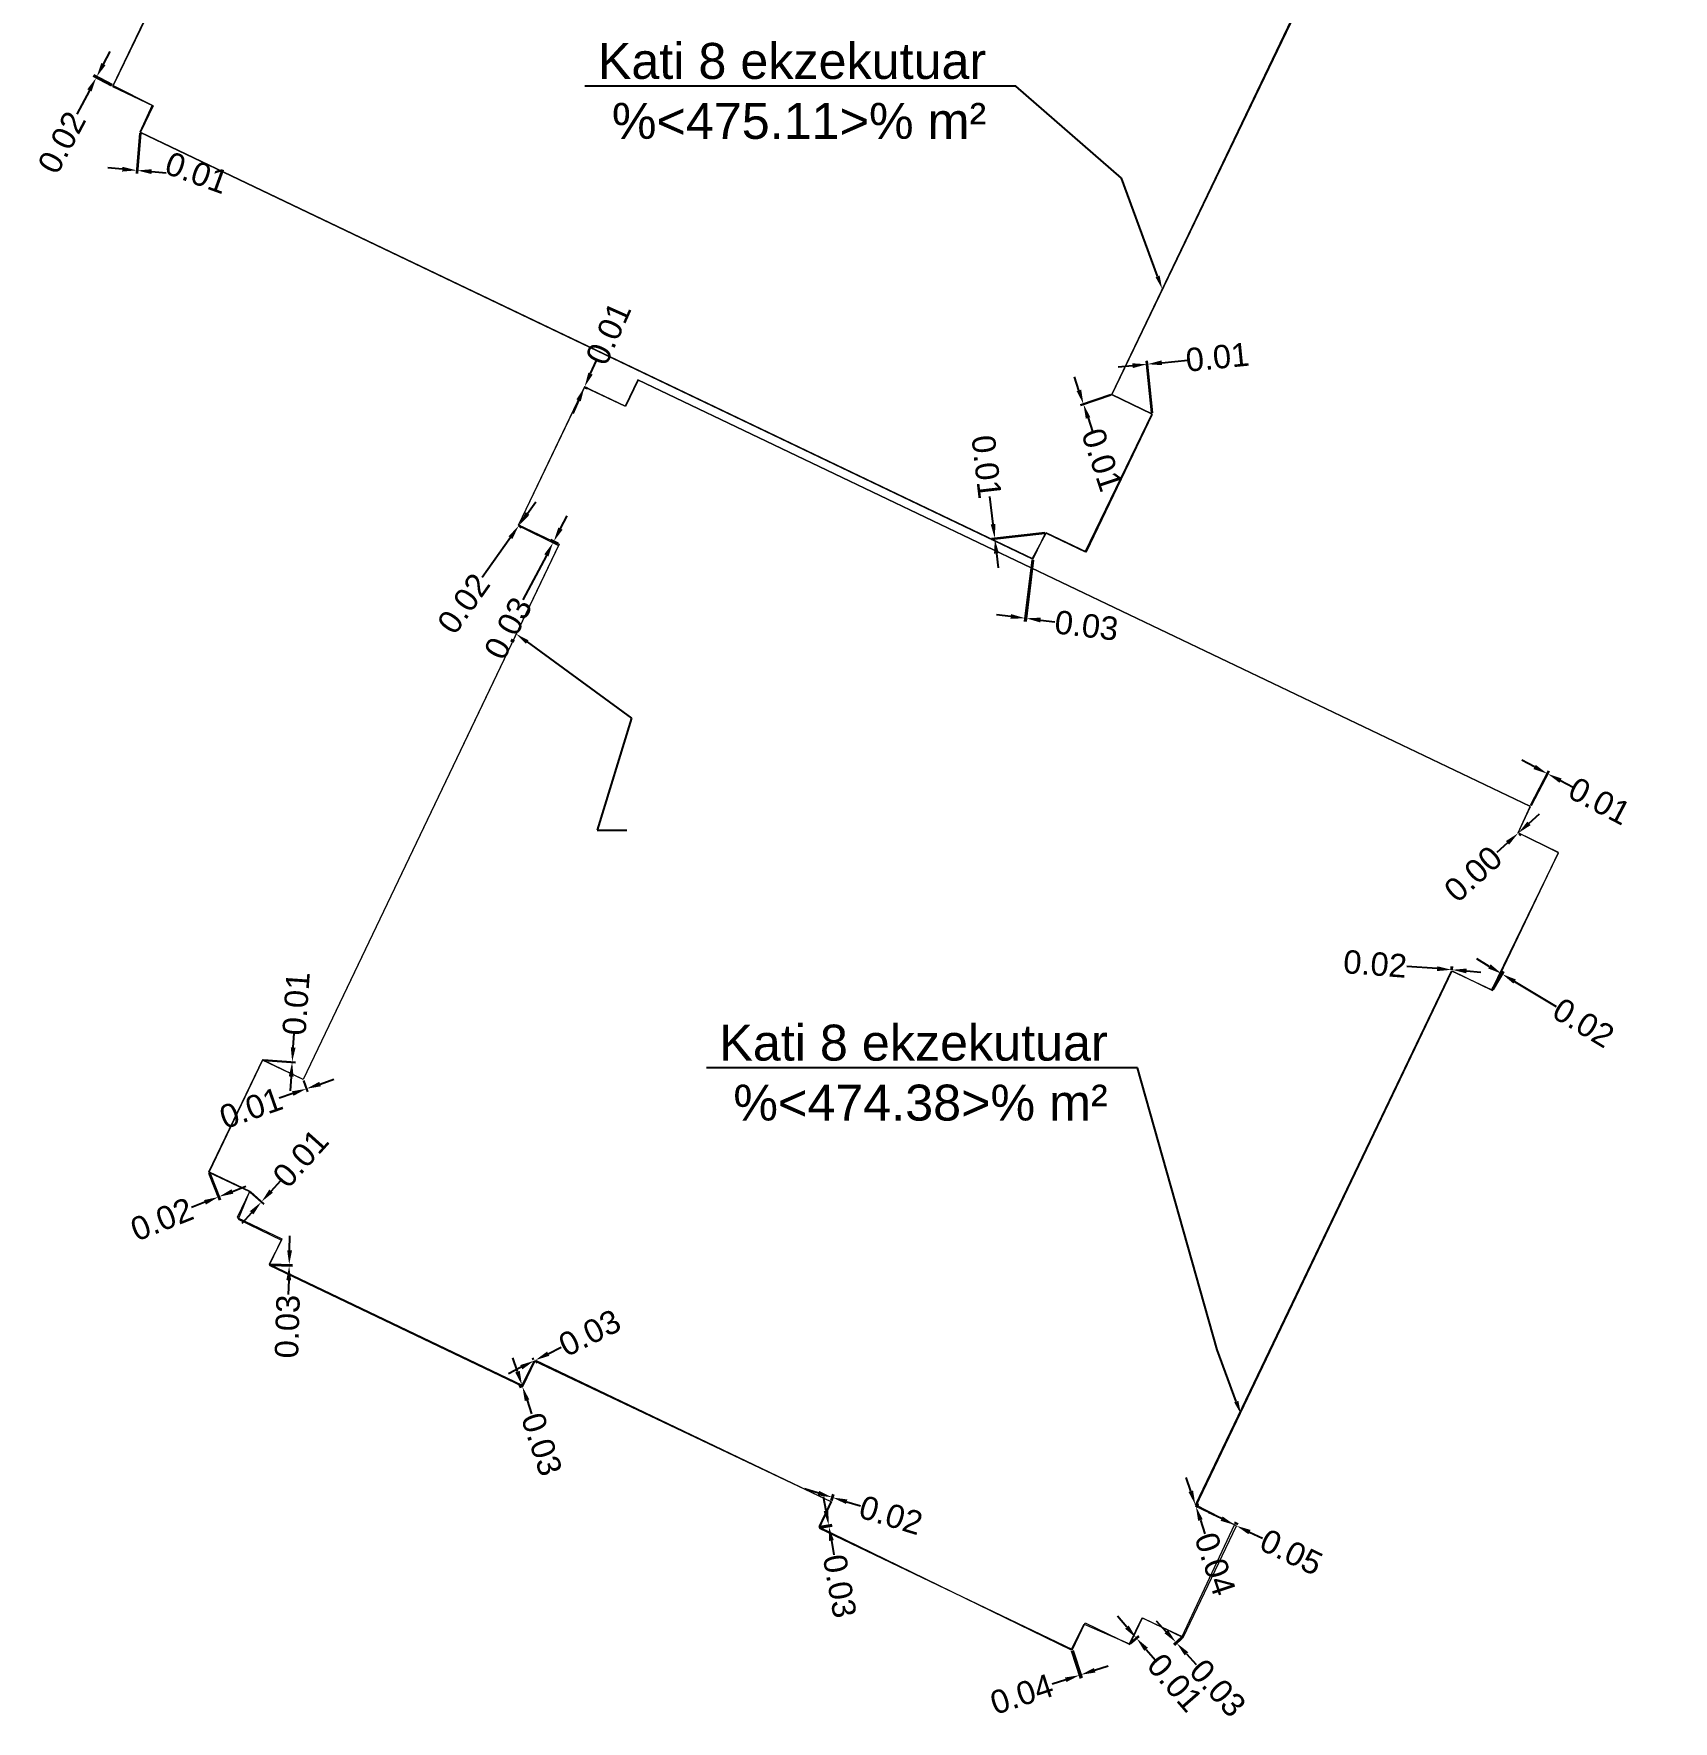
# Model space of a CAD drawing. Header units: metres. Extents: x 7511826.9 to 7511863.3, y 4693253.5 to 4693310.
# Drawn here: x 7511826.9 to 7511863.34, y 4693253.5 to 4693291.03 of the extents above; entities that cross this region are included whole.
import ezdxf
from ezdxf import colors
from ezdxf.entities.mleader import LeaderData, LeaderLine
from ezdxf.math import Vec2, Vec3

# ---------------------------------------------------------------- set-up
doc = ezdxf.new("R2010")
doc.units = ezdxf.units.M
for name, color, linetype, lineweight in [('dim', 7, 'Continuous', 0), ('kati 7 ekzekutim', 1, 'Continuous', 0), ('kati 7 ekzekutim pikat', 1, 'Continuous', 0), ('kati 7 projekt', 250, 'Continuous', 0)]:
    doc.layers.add(name, color=color, linetype=linetype, lineweight=lineweight)
doc.styles.get("Standard").update_dxf_attribs({"font": 'arial.ttf'})
doc.dimstyles.get("Standard").update_dxf_attribs({"dimtxt": 0.18, "dimasz": 0.18, "dimexe": 0.18, "dimexo": 0.0625, "dimgap": 0.09, "dimtad": 0, "dimtih": 1, "dimtoh": 1, "dimdec": 4, "dimzin": 0, "dimdsep": 46, "dimtxsty": 'Standard', "dimcen": 0.09, "dimadec": 0, "dimazin": 0, "dimtfac": 1, "dimtdec": 4, "dimtofl": 0, "dimtmove": 0, "dimatfit": 3, "dimfxl": 1, "dimtolj": 1, "dimtzin": 0, "dimarcsym": 0})

# ---------------------------------------------------------------- blocks, each defined once
blk = doc.blocks.new('*D57')
at = {"layer": 'Defpoints', "color": 0, "transparency": 16777216}
for p in [(7511828.295, 4693290.073), (7511828.649, 4693289.861), (7511828.659, 4693289.88, 653.154)]:
    blk.add_point(p, dxfattribs=at)
at = {"layer": 'dim', "color": 0, "lineweight": -2, "transparency": 16777216}
for p, q in [((7511828.445, 4693290.356), (7511828.595, 4693290.638)), ((7511828.627, 4693289.872), (7511828.221, 4693290.087)), ((7511828.637, 4693289.892), (7511828.232, 4693290.107)), ((7511828.135, 4693289.771), (7511827.853, 4693289.24))]:
    blk.add_line(p, q, dxfattribs=at)
at = {"layer": 'dim', "color": 0, "transparency": 16777216}
for points in [[(7511828.398, 4693290.381), (7511828.492, 4693290.331), (7511828.295, 4693290.073)], [(7511828.088, 4693289.796), (7511828.182, 4693289.746), (7511828.285, 4693290.053)]]:
    blk.add_solid(points, dxfattribs=at)
at = {"layer": 'dim', "color": 0, "transparency": 16777216, "insert": (7511827.521, 4693288.614), "char_height": 0.52, "attachment_point": 5, "rotation": 62.0553}
blk.add_mtext('\\A1;0.02', dxfattribs=at)
blk = doc.blocks.new('*D59')
at = {"layer": 'Defpoints', "color": 0, "transparency": 16777216}
for p in [(7511829.256, 4693288.844, 653.071), (7511829.27, 4693288.843), (7511829.199, 4693287.991)]:
    blk.add_point(p, dxfattribs=at)
at = {"layer": 'dim', "color": 0, "lineweight": -2, "transparency": 16777216}
for p, q in [((7511829.254, 4693288.819), (7511829.178, 4693287.921)), ((7511829.268, 4693288.818), (7511829.193, 4693287.92)), ((7511828.866, 4693288.019), (7511828.547, 4693288.046)), ((7511829.518, 4693287.965), (7511829.837, 4693287.938))]:
    blk.add_line(p, q, dxfattribs=at)
at = {"layer": 'dim', "color": 0, "transparency": 16777216}
for points in [[(7511828.87, 4693288.073), (7511828.861, 4693287.966), (7511829.185, 4693287.993)], [(7511829.522, 4693288.018), (7511829.513, 4693287.912), (7511829.199, 4693287.991)]]:
    blk.add_solid(points, dxfattribs=at)
at = {"layer": 'dim', "color": 0, "transparency": 16777216, "insert": (7511830.522, 4693287.938), "char_height": 0.52, "attachment_point": 5, "rotation": 340}
blk.add_mtext('\\A1;0.01', dxfattribs=at)
blk = doc.blocks.new('*D60')
at = {"layer": 'Defpoints', "color": 0, "transparency": 16777216}
for p in [(7511851.644, 4693283.681), (7511851.755, 4693282.573, 643.937), (7511851.767, 4693282.574)]:
    blk.add_point(p, dxfattribs=at)
at = {"layer": 'dim', "color": 0, "lineweight": -2, "transparency": 16777216}
for p, q in [((7511851.326, 4693283.649), (7511851.007, 4693283.617)), ((7511851.753, 4693282.598), (7511851.637, 4693283.753)), ((7511851.765, 4693282.599), (7511851.649, 4693283.754)), ((7511851.975, 4693283.714), (7511852.553, 4693283.772))]:
    blk.add_line(p, q, dxfattribs=at)
at = {"layer": 'dim', "color": 0, "transparency": 16777216}
for points in [[(7511851.32, 4693283.702), (7511851.331, 4693283.596), (7511851.644, 4693283.681)], [(7511851.969, 4693283.767), (7511851.98, 4693283.661), (7511851.656, 4693283.682)]]:
    blk.add_solid(points, dxfattribs=at)
at = {"layer": 'dim', "color": 0, "transparency": 16777216, "insert": (7511853.211, 4693283.838), "char_height": 0.52, "attachment_point": 5, "rotation": 5.718}
blk.add_mtext('\\A1;0.01', dxfattribs=at)
blk = doc.blocks.new('*D61')
at = {"layer": 'Defpoints', "color": 0, "transparency": 16777216}
for p in [(7511850.232, 4693282.796), (7511850.865, 4693283.006), (7511850.867, 4693283, 643.937)]:
    blk.add_point(p, dxfattribs=at)
at = {"layer": 'dim', "color": 0, "lineweight": -2, "transparency": 16777216}
for p, q in [((7511850.132, 4693283.099), (7511850.031, 4693283.403)), ((7511850.841, 4693282.998), (7511850.164, 4693282.773)), ((7511850.843, 4693282.992), (7511850.166, 4693282.767)), ((7511850.335, 4693282.486), (7511850.436, 4693282.183))]:
    blk.add_line(p, q, dxfattribs=at)
at = {"layer": 'dim', "color": 0, "transparency": 16777216}
for points in [[(7511850.182, 4693283.116), (7511850.081, 4693283.083), (7511850.232, 4693282.796)], [(7511850.386, 4693282.503), (7511850.284, 4693282.47), (7511850.234, 4693282.79)]]:
    blk.add_solid(points, dxfattribs=at)
at = {"layer": 'dim', "color": 0, "transparency": 16777216, "insert": (7511850.644, 4693281.555), "char_height": 0.52, "attachment_point": 5, "rotation": 288.3556}
blk.add_mtext('\\A1;0.01', dxfattribs=at)
blk = doc.blocks.new('*D63')
at = {"layer": 'Defpoints', "color": 0, "transparency": 16777216}
for p in [(7511849.092, 4693279.355, 653.027), (7511849.118, 4693279.352), (7511848.934, 4693278.034)]:
    blk.add_point(p, dxfattribs=at)
at = {"layer": 'dim', "color": 0, "lineweight": -2, "transparency": 16777216}
for p, q in [((7511849.089, 4693279.33), (7511848.925, 4693277.962)), ((7511849.115, 4693279.327), (7511848.951, 4693277.959)), ((7511848.616, 4693278.072), (7511848.298, 4693278.11)), ((7511849.277, 4693277.993), (7511849.595, 4693277.955))]:
    blk.add_line(p, q, dxfattribs=at)
at = {"layer": 'dim', "color": 0, "transparency": 16777216}
for points in [[(7511848.622, 4693278.125), (7511848.61, 4693278.019), (7511848.934, 4693278.034)], [(7511849.284, 4693278.046), (7511849.271, 4693277.94), (7511848.96, 4693278.031)]]:
    blk.add_solid(points, dxfattribs=at)
at = {"layer": 'dim', "color": 0, "transparency": 16777216, "insert": (7511850.301, 4693277.87), "char_height": 0.52, "attachment_point": 5, "rotation": 353.167}
blk.add_mtext('\\A1;0.03', dxfattribs=at)
blk = doc.blocks.new('*D64')
at = {"layer": 'Defpoints', "color": 0, "transparency": 16777216}
for p in [(7511848.262, 4693279.793), (7511849.398, 4693279.938), (7511849.4, 4693279.924, 643.937)]:
    blk.add_point(p, dxfattribs=at)
at = {"layer": 'dim', "color": 0, "lineweight": -2, "transparency": 16777216}
for p, q in [((7511848.224, 4693280.125), (7511848.153, 4693280.743)), ((7511849.374, 4693279.935), (7511848.189, 4693279.799)), ((7511849.375, 4693279.921), (7511848.19, 4693279.785)), ((7511848.298, 4693279.475), (7511848.335, 4693279.157))]:
    blk.add_line(p, q, dxfattribs=at)
at = {"layer": 'dim', "color": 0, "transparency": 16777216}
for points in [[(7511848.277, 4693280.132), (7511848.171, 4693280.119), (7511848.26, 4693279.808)], [(7511848.351, 4693279.481), (7511848.245, 4693279.469), (7511848.262, 4693279.793)]]:
    blk.add_solid(points, dxfattribs=at)
at = {"layer": 'dim', "color": 0, "transparency": 16777216, "insert": (7511848.077, 4693281.4), "char_height": 0.52, "attachment_point": 5, "rotation": 276.5532}
blk.add_mtext('\\A1;0.01', dxfattribs=at)
blk = doc.blocks.new('*D94')
at = {"layer": 'Defpoints', "color": 0, "transparency": 16777216}
for p in [(7511839.139, 4693283.17), (7511839.143, 4693283.18), (7511839.143, 4693283.18)]:
    blk.add_point(p, dxfattribs=at)
at = {"layer": 'dim', "color": 0, "lineweight": -2, "transparency": 16777216}
for p, q in [((7511839.274, 4693283.472), (7511839.404, 4693283.764)), ((7511839.166, 4693283.169), (7511839.209, 4693283.15)), ((7511839.009, 4693282.878), (7511838.878, 4693282.586)), ((7511839.162, 4693283.16), (7511839.205, 4693283.141))]:
    blk.add_line(p, q, dxfattribs=at)
at = {"layer": 'dim', "color": 0, "transparency": 16777216}
for points in [[(7511838.96, 4693282.899), (7511839.057, 4693282.856), (7511839.139, 4693283.17)], [(7511839.225, 4693283.493), (7511839.322, 4693283.45), (7511839.143, 4693283.18)]]:
    blk.add_solid(points, dxfattribs=at)
at = {"layer": 'dim', "color": 0, "transparency": 16777216, "insert": (7511839.673, 4693284.368), "char_height": 0.52, "attachment_point": 5, "rotation": 65.9552}
blk.add_mtext('\\A1;0.01', dxfattribs=at)
blk = doc.blocks.new('*D95')
at = {"layer": 'Defpoints', "color": 0, "transparency": 16777216}
for p in [(7511860.555, 4693274.571), (7511860.163, 4693273.849), (7511860.173, 4693273.844)]:
    blk.add_point(p, dxfattribs=at)
at = {"layer": 'dim', "color": 0, "lineweight": -2, "transparency": 16777216}
for p, q in [((7511860.262, 4693274.725), (7511859.978, 4693274.874)), ((7511860.175, 4693273.871), (7511860.578, 4693274.64)), ((7511860.185, 4693273.866), (7511860.589, 4693274.635)), ((7511860.839, 4693274.422), (7511861.122, 4693274.273))]:
    blk.add_line(p, q, dxfattribs=at)
at = {"layer": 'dim', "color": 0, "transparency": 16777216}
for points in [[(7511860.286, 4693274.772), (7511860.237, 4693274.678), (7511860.545, 4693274.576)], [(7511860.863, 4693274.469), (7511860.814, 4693274.375), (7511860.555, 4693274.571)]]:
    blk.add_solid(points, dxfattribs=at)
at = {"layer": 'dim', "color": 0, "transparency": 16777216, "insert": (7511861.707, 4693273.966), "char_height": 0.52, "attachment_point": 5, "rotation": 332.29}
blk.add_mtext('\\A1;0.01', dxfattribs=at)
blk = doc.blocks.new('*D96')
at = {"layer": 'Defpoints', "color": 0, "transparency": 16777216}
for p in [(7511859.893, 4693273.257), (7511859.896, 4693273.26), (7511859.897, 4693273.253)]:
    blk.add_point(p, dxfattribs=at)
at = {"layer": 'dim', "color": 0, "lineweight": -2, "transparency": 16777216}
for p, q in [((7511860.137, 4693273.471), (7511860.374, 4693273.686)), ((7511859.66, 4693273.038), (7511859.423, 4693272.823)), ((7511859.91, 4693273.239), (7511859.945, 4693273.2)), ((7511859.913, 4693273.241), (7511859.948, 4693273.203))]:
    blk.add_line(p, q, dxfattribs=at)
at = {"layer": 'dim', "color": 0, "transparency": 16777216}
for points in [[(7511860.101, 4693273.51), (7511860.173, 4693273.431), (7511859.9, 4693273.256)], [(7511859.624, 4693273.078), (7511859.695, 4693272.999), (7511859.897, 4693273.253)]]:
    blk.add_solid(points, dxfattribs=at)
at = {"layer": 'dim', "color": 0, "transparency": 16777216, "insert": (7511858.896, 4693272.346), "char_height": 0.52, "attachment_point": 5, "rotation": 42.2165}
blk.add_mtext('\\A1;0.00', dxfattribs=at)
blk = doc.blocks.new('*D98')
at = {"layer": 'Defpoints', "color": 0, "transparency": 16777216}
for p in [(7511859.544, 4693270.118), (7511859.314, 4693269.767), (7511859.328, 4693269.758)]:
    blk.add_point(p, dxfattribs=at)
at = {"layer": 'dim', "color": 0, "lineweight": -2, "transparency": 16777216}
for p, q in [((7511859.255, 4693270.291), (7511858.981, 4693270.456)), ((7511859.327, 4693269.788), (7511859.567, 4693270.188)), ((7511859.341, 4693269.78), (7511859.581, 4693270.18)), ((7511859.818, 4693269.953), (7511860.742, 4693269.4))]:
    blk.add_line(p, q, dxfattribs=at)
at = {"layer": 'dim', "color": 0, "transparency": 16777216}
for points in [[(7511859.283, 4693270.337), (7511859.228, 4693270.245), (7511859.53, 4693270.127)], [(7511859.846, 4693269.999), (7511859.791, 4693269.908), (7511859.544, 4693270.118)]]:
    blk.add_solid(points, dxfattribs=at)
at = {"layer": 'dim', "color": 0, "transparency": 16777216, "insert": (7511861.349, 4693269.035), "char_height": 0.52, "attachment_point": 5, "rotation": 329.0474}
blk.add_mtext('\\A1;0.02', dxfattribs=at)
blk = doc.blocks.new('*D99')
at = {"layer": 'Defpoints', "color": 0, "transparency": 16777216}
for p in [(7511858.411, 4693270.191), (7511858.413, 4693270.215), (7511858.426, 4693270.19)]:
    blk.add_point(p, dxfattribs=at)
at = {"layer": 'dim', "color": 0, "lineweight": -2, "transparency": 16777216}
for p, q in [((7511858.094, 4693270.24), (7511857.423, 4693270.291)), ((7511858.413, 4693270.216), (7511858.418, 4693270.287)), ((7511858.428, 4693270.215), (7511858.433, 4693270.286)), ((7511858.747, 4693270.19), (7511859.066, 4693270.165))]:
    blk.add_line(p, q, dxfattribs=at)
at = {"layer": 'dim', "color": 0, "transparency": 16777216}
for points in [[(7511858.098, 4693270.293), (7511858.09, 4693270.186), (7511858.413, 4693270.215)], [(7511858.751, 4693270.243), (7511858.743, 4693270.137), (7511858.428, 4693270.214)]]:
    blk.add_solid(points, dxfattribs=at)
at = {"layer": 'dim', "color": 0, "transparency": 16777216, "insert": (7511856.717, 4693270.345), "char_height": 0.52, "attachment_point": 5, "rotation": 355.6333}
blk.add_mtext('\\A1;0.02', dxfattribs=at)
blk = doc.blocks.new('*D100')
at = {"layer": 'Defpoints', "color": 0, "transparency": 16777216}
for p in [(7511852.72, 4693258.316), (7511852.732, 4693258.281), (7511852.732, 4693258.281)]:
    blk.add_point(p, dxfattribs=at)
at = {"layer": 'dim', "color": 0, "lineweight": -2, "transparency": 16777216}
for p, q in [((7511852.619, 4693258.62), (7511852.517, 4693258.923)), ((7511852.744, 4693258.324), (7511852.788, 4693258.339)), ((7511852.755, 4693258.289), (7511852.8, 4693258.304)), ((7511852.833, 4693257.978), (7511852.934, 4693257.674))]:
    blk.add_line(p, q, dxfattribs=at)
at = {"layer": 'dim', "color": 0, "transparency": 16777216}
for points in [[(7511852.669, 4693258.636), (7511852.568, 4693258.603), (7511852.72, 4693258.316)], [(7511852.883, 4693257.995), (7511852.782, 4693257.961), (7511852.732, 4693258.281)]]:
    blk.add_solid(points, dxfattribs=at)
at = {"layer": 'dim', "color": 0, "transparency": 16777216, "insert": (7511853.159, 4693257), "char_height": 0.52, "attachment_point": 5, "rotation": 288.4528}
blk.add_mtext('\\A1;0.04', dxfattribs=at)
blk = doc.blocks.new('*D101')
at = {"layer": 'Defpoints', "color": 0, "transparency": 16777216}
for p in [(7511853.592, 4693257.87), (7511853.634, 4693257.85), (7511853.634, 4693257.85)]:
    blk.add_point(p, dxfattribs=at)
at = {"layer": 'dim', "color": 0, "lineweight": -2, "transparency": 16777216}
for p, q in [((7511853.304, 4693258.009), (7511853.015, 4693258.147)), ((7511853.603, 4693257.893), (7511853.623, 4693257.935)), ((7511853.645, 4693257.872), (7511853.665, 4693257.915)), ((7511853.922, 4693257.711), (7511854.211, 4693257.573))]:
    blk.add_line(p, q, dxfattribs=at)
at = {"layer": 'dim', "color": 0, "transparency": 16777216}
for points in [[(7511853.327, 4693258.057), (7511853.28, 4693257.961), (7511853.592, 4693257.87)], [(7511853.945, 4693257.759), (7511853.899, 4693257.663), (7511853.634, 4693257.85)]]:
    blk.add_solid(points, dxfattribs=at)
at = {"layer": 'dim', "color": 0, "transparency": 16777216, "insert": (7511854.854, 4693257.264), "char_height": 0.52, "attachment_point": 5, "rotation": 334.335}
blk.add_mtext('\\A1;0.05', dxfattribs=at)
blk = doc.blocks.new('*D102')
at = {"layer": 'Defpoints', "color": 0, "transparency": 16777216}
for p in [(7511849.958, 4693255.091), (7511849.992, 4693255.102), (7511850.143, 4693254.527)]:
    blk.add_point(p, dxfattribs=at)
at = {"layer": 'dim', "color": 0, "lineweight": -2, "transparency": 16777216}
for p, q in [((7511849.966, 4693255.067), (7511850.166, 4693254.458)), ((7511850, 4693255.078), (7511850.2, 4693254.469)), ((7511850.481, 4693254.638), (7511850.785, 4693254.737)), ((7511849.839, 4693254.427), (7511849.535, 4693254.327))]:
    blk.add_line(p, q, dxfattribs=at)
at = {"layer": 'dim', "color": 0, "transparency": 16777216}
for points in [[(7511850.465, 4693254.688), (7511850.498, 4693254.587), (7511850.177, 4693254.538)], [(7511849.823, 4693254.477), (7511849.856, 4693254.376), (7511850.143, 4693254.527)]]:
    blk.add_solid(points, dxfattribs=at)
at = {"layer": 'dim', "color": 0, "transparency": 16777216, "insert": (7511848.861, 4693254.105), "char_height": 0.52, "attachment_point": 5, "rotation": 18.1865}
blk.add_mtext('\\A1;0.04', dxfattribs=at)
blk = doc.blocks.new('*D104')
at = {"layer": 'Defpoints', "color": 0, "transparency": 16777216}
for p in [(7511851.257, 4693255.223), (7511851.265, 4693255.214), (7511851.416, 4693255.345)]:
    blk.add_point(p, dxfattribs=at)
at = {"layer": 'dim', "color": 0, "lineweight": -2, "transparency": 16777216}
for p, q in [((7511851.199, 4693255.596), (7511850.989, 4693255.838)), ((7511851.276, 4693255.239), (7511851.463, 4693255.401)), ((7511851.284, 4693255.23), (7511851.471, 4693255.392)), ((7511851.626, 4693255.103), (7511851.835, 4693254.862))]:
    blk.add_line(p, q, dxfattribs=at)
at = {"layer": 'dim', "color": 0, "transparency": 16777216}
for points in [[(7511851.239, 4693255.631), (7511851.159, 4693255.561), (7511851.408, 4693255.354)], [(7511851.666, 4693255.138), (7511851.585, 4693255.068), (7511851.416, 4693255.345)]]:
    blk.add_solid(points, dxfattribs=at)
at = {"layer": 'dim', "color": 0, "transparency": 16777216, "insert": (7511852.268, 4693254.362), "char_height": 0.52, "attachment_point": 5, "rotation": 310.9102}
blk.add_mtext('\\A1;0.01', dxfattribs=at)
blk = doc.blocks.new('*D106')
at = {"layer": 'Defpoints', "color": 0, "transparency": 16777216}
for p in [(7511852.306, 4693255.24), (7511852.43, 4693255.388), (7511852.447, 4693255.369)]:
    blk.add_point(p, dxfattribs=at)
at = {"layer": 'dim', "color": 0, "lineweight": -2, "transparency": 16777216}
for p, q in [((7511852.073, 4693255.495), (7511851.857, 4693255.731)), ((7511852.412, 4693255.371), (7511852.236, 4693255.21)), ((7511852.429, 4693255.352), (7511852.253, 4693255.191)), ((7511852.522, 4693255.004), (7511852.738, 4693254.768))]:
    blk.add_line(p, q, dxfattribs=at)
at = {"layer": 'dim', "color": 0, "transparency": 16777216}
for points in [[(7511852.112, 4693255.531), (7511852.034, 4693255.459), (7511852.289, 4693255.259)], [(7511852.562, 4693255.04), (7511852.483, 4693254.968), (7511852.306, 4693255.24)]]:
    blk.add_solid(points, dxfattribs=at)
at = {"layer": 'dim', "color": 0, "transparency": 16777216, "insert": (7511853.218, 4693254.243), "char_height": 0.52, "attachment_point": 5, "rotation": 312.4321}
blk.add_mtext('\\A1;0.03', dxfattribs=at)
blk = doc.blocks.new('*D107')
at = {"layer": 'Defpoints', "color": 0, "transparency": 16777216}
for p in [(7511844.348, 4693257.829), (7511844.354, 4693257.798), (7511844.572, 4693257.838)]:
    blk.add_point(p, dxfattribs=at)
at = {"layer": 'dim', "color": 0, "lineweight": -2, "transparency": 16777216}
for p, q in [((7511844.51, 4693258.183), (7511844.453, 4693258.498)), ((7511844.373, 4693257.833), (7511844.638, 4693257.881)), ((7511844.378, 4693257.803), (7511844.643, 4693257.851)), ((7511844.629, 4693257.523), (7511844.686, 4693257.208))]:
    blk.add_line(p, q, dxfattribs=at)
at = {"layer": 'dim', "color": 0, "transparency": 16777216}
for points in [[(7511844.563, 4693258.193), (7511844.458, 4693258.174), (7511844.567, 4693257.868)], [(7511844.682, 4693257.532), (7511844.577, 4693257.513), (7511844.572, 4693257.838)]]:
    blk.add_solid(points, dxfattribs=at)
at = {"layer": 'dim', "color": 0, "transparency": 16777216, "insert": (7511844.812, 4693256.508), "char_height": 0.52, "attachment_point": 5, "rotation": 280.2112}
blk.add_mtext('\\A1;0.03', dxfattribs=at)
blk = doc.blocks.new('*D108')
at = {"layer": 'Defpoints', "color": 0, "transparency": 16777216}
for p in [(7511844.662, 4693258.478), (7511844.617, 4693258.39), (7511844.634, 4693258.385)]:
    blk.add_point(p, dxfattribs=at)
at = {"layer": 'dim', "color": 0, "lineweight": -2, "transparency": 16777216}
for p, q in [((7511844.339, 4693258.577), (7511844.033, 4693258.67)), ((7511844.624, 4693258.414), (7511844.666, 4693258.552)), ((7511844.641, 4693258.409), (7511844.683, 4693258.547)), ((7511844.969, 4693258.385), (7511845.275, 4693258.292))]:
    blk.add_line(p, q, dxfattribs=at)
at = {"layer": 'dim', "color": 0, "transparency": 16777216}
for points in [[(7511844.355, 4693258.628), (7511844.324, 4693258.526), (7511844.645, 4693258.484)], [(7511844.984, 4693258.436), (7511844.953, 4693258.334), (7511844.662, 4693258.478)]]:
    blk.add_solid(points, dxfattribs=at)
at = {"layer": 'dim', "color": 0, "transparency": 16777216, "insert": (7511845.953, 4693258.086), "char_height": 0.52, "attachment_point": 5, "rotation": 343.0884}
blk.add_mtext('\\A1;0.02', dxfattribs=at)
blk = doc.blocks.new('*D109')
at = {"layer": 'Defpoints', "color": 0, "transparency": 16777216}
for p in [(7511837.758, 4693260.977), (7511837.761, 4693260.945), (7511837.768, 4693260.948)]:
    blk.add_point(p, dxfattribs=at)
at = {"layer": 'dim', "color": 0, "lineweight": -2, "transparency": 16777216}
for p, q in [((7511837.65, 4693261.278), (7511837.549, 4693261.582)), ((7511837.734, 4693260.969), (7511837.683, 4693260.952)), ((7511837.744, 4693260.94), (7511837.693, 4693260.923)), ((7511837.862, 4693260.642), (7511837.963, 4693260.338))]:
    blk.add_line(p, q, dxfattribs=at)
at = {"layer": 'dim', "color": 0, "transparency": 16777216}
for points in [[(7511837.701, 4693261.295), (7511837.6, 4693261.262), (7511837.751, 4693260.975)], [(7511837.913, 4693260.659), (7511837.812, 4693260.625), (7511837.761, 4693260.945)]]:
    blk.add_solid(points, dxfattribs=at)
at = {"layer": 'dim', "color": 0, "transparency": 16777216, "insert": (7511838.188, 4693259.663), "char_height": 0.52, "attachment_point": 5, "rotation": 288.4179}
blk.add_mtext('\\A1;0.03', dxfattribs=at)
blk = doc.blocks.new('*D110')
at = {"layer": 'Defpoints', "color": 0, "transparency": 16777216}
for p in [(7511832.13, 4693263.67), (7511832.129, 4693263.644), (7511832.575, 4693263.631)]:
    blk.add_point(p, dxfattribs=at)
at = {"layer": 'dim', "color": 0, "lineweight": -2, "transparency": 16777216}
for p, q in [((7511832.584, 4693263.977), (7511832.593, 4693264.297)), ((7511832.155, 4693263.669), (7511832.647, 4693263.655)), ((7511832.154, 4693263.643), (7511832.647, 4693263.629)), ((7511832.565, 4693263.312), (7511832.556, 4693262.992))]:
    blk.add_line(p, q, dxfattribs=at)
at = {"layer": 'dim', "color": 0, "transparency": 16777216}
for points in [[(7511832.531, 4693263.979), (7511832.638, 4693263.976), (7511832.575, 4693263.657)], [(7511832.512, 4693263.313), (7511832.619, 4693263.31), (7511832.575, 4693263.631)]]:
    blk.add_solid(points, dxfattribs=at)
at = {"layer": 'dim', "color": 0, "transparency": 16777216, "insert": (7511832.536, 4693262.281), "char_height": 0.52, "attachment_point": 5, "rotation": 88.3765}
blk.add_mtext('\\A1;0.03', dxfattribs=at)
blk = doc.blocks.new('*D111')
at = {"layer": 'Defpoints', "color": 0, "transparency": 16777216}
for p in [(7511830.781, 4693265.717), (7511830.796, 4693265.723), (7511831.001, 4693265.162)]:
    blk.add_point(p, dxfattribs=at)
at = {"layer": 'dim', "color": 0, "lineweight": -2, "transparency": 16777216}
for p, q in [((7511830.79, 4693265.694), (7511831.027, 4693265.095)), ((7511830.805, 4693265.7), (7511831.042, 4693265.101)), ((7511831.313, 4693265.285), (7511831.61, 4693265.403)), ((7511830.703, 4693265.044), (7511830.406, 4693264.926))]:
    blk.add_line(p, q, dxfattribs=at)
at = {"layer": 'dim', "color": 0, "transparency": 16777216}
for points in [[(7511830.683, 4693265.094), (7511830.723, 4693264.994), (7511831.001, 4693265.162)], [(7511831.293, 4693265.335), (7511831.332, 4693265.236), (7511831.015, 4693265.168)]]:
    blk.add_solid(points, dxfattribs=at)
at = {"layer": 'dim', "color": 0, "transparency": 16777216, "insert": (7511829.746, 4693264.666), "char_height": 0.52, "attachment_point": 5, "rotation": 21.5826}
blk.add_mtext('\\A1;0.02', dxfattribs=at)
blk = doc.blocks.new('*D112')
at = {"layer": 'Defpoints', "color": 0, "transparency": 16777216}
for p in [(7511831.692, 4693265.285), (7511831.698, 4693265.291), (7511831.96, 4693265.056)]:
    blk.add_point(p, dxfattribs=at)
at = {"layer": 'dim', "color": 0, "lineweight": -2, "transparency": 16777216}
for p, q in [((7511832.174, 4693265.294), (7511832.388, 4693265.532)), ((7511831.711, 4693265.268), (7511832.008, 4693265.001)), ((7511831.716, 4693265.275), (7511832.013, 4693265.008)), ((7511831.74, 4693264.811), (7511831.526, 4693264.574))]:
    blk.add_line(p, q, dxfattribs=at)
at = {"layer": 'dim', "color": 0, "transparency": 16777216}
for points in [[(7511832.134, 4693265.329), (7511832.213, 4693265.258), (7511831.96, 4693265.056)], [(7511831.7, 4693264.847), (7511831.78, 4693264.776), (7511831.954, 4693265.049)]]:
    blk.add_solid(points, dxfattribs=at)
at = {"layer": 'dim', "color": 0, "transparency": 16777216, "insert": (7511832.83, 4693266.023), "char_height": 0.52, "attachment_point": 5, "rotation": 48.0325}
blk.add_mtext('\\A1;0.01', dxfattribs=at)
blk = doc.blocks.new('*D113')
at = {"layer": 'Defpoints', "color": 0, "transparency": 16777216}
for p in [(7511838.02, 4693261.52), (7511838.048, 4693261.534), (7511838.048, 4693261.534)]:
    blk.add_point(p, dxfattribs=at)
at = {"layer": 'dim', "color": 0, "lineweight": -2, "transparency": 16777216}
for p, q in [((7511838.334, 4693261.678), (7511838.62, 4693261.821)), ((7511838.009, 4693261.542), (7511837.988, 4693261.584)), ((7511838.059, 4693261.512), (7511838.08, 4693261.47)), ((7511837.734, 4693261.377), (7511837.448, 4693261.233))]:
    blk.add_line(p, q, dxfattribs=at)
at = {"layer": 'dim', "color": 0, "transparency": 16777216}
for points in [[(7511837.71, 4693261.424), (7511837.758, 4693261.329), (7511838.02, 4693261.52)], [(7511838.31, 4693261.725), (7511838.358, 4693261.63), (7511838.048, 4693261.534)]]:
    blk.add_solid(points, dxfattribs=at)
at = {"layer": 'dim', "color": 0, "transparency": 16777216, "insert": (7511839.256, 4693262.14), "char_height": 0.52, "attachment_point": 5, "rotation": 26.6209}
blk.add_mtext('\\A1;0.03', dxfattribs=at)
blk = doc.blocks.new('*D114')
at = {"layer": 'Defpoints', "color": 0, "transparency": 16777216}
for p in [(7511832.884, 4693267.772), (7511832.889, 4693267.774, 656.201), (7511832.96, 4693267.569)]:
    blk.add_point(p, dxfattribs=at)
at = {"layer": 'dim', "color": 0, "lineweight": -2, "transparency": 16777216}
for p, q in [((7511832.653, 4693267.463), (7511832.351, 4693267.357)), ((7511832.892, 4693267.749), (7511832.979, 4693267.5)), ((7511832.897, 4693267.75), (7511832.984, 4693267.501)), ((7511833.262, 4693267.675), (7511833.565, 4693267.78))]:
    blk.add_line(p, q, dxfattribs=at)
at = {"layer": 'dim', "color": 0, "transparency": 16777216}
for points in [[(7511832.636, 4693267.513), (7511832.671, 4693267.412), (7511832.955, 4693267.568)], [(7511833.245, 4693267.725), (7511833.28, 4693267.624), (7511832.96, 4693267.569)]]:
    blk.add_solid(points, dxfattribs=at)
at = {"layer": 'dim', "color": 0, "transparency": 16777216, "insert": (7511831.727, 4693267.14), "char_height": 0.52, "attachment_point": 5, "rotation": 19.1986}
blk.add_mtext('\\A1;0.01', dxfattribs=at)
blk = doc.blocks.new('*D115')
at = {"layer": 'Defpoints', "color": 0, "transparency": 16777216}
for p in [(7511831.982, 4693268.204), (7511831.983, 4693268.212), (7511832.642, 4693268.167)]:
    blk.add_point(p, dxfattribs=at)
at = {"layer": 'dim', "color": 0, "lineweight": -2, "transparency": 16777216}
for p, q in [((7511832.664, 4693268.487), (7511832.686, 4693268.806)), ((7511832.007, 4693268.211), (7511832.714, 4693268.162)), ((7511832.007, 4693268.202), (7511832.713, 4693268.154)), ((7511832.62, 4693267.839), (7511832.598, 4693267.52))]:
    blk.add_line(p, q, dxfattribs=at)
at = {"layer": 'dim', "color": 0, "transparency": 16777216}
for points in [[(7511832.566, 4693267.843), (7511832.673, 4693267.836), (7511832.641, 4693268.159)], [(7511832.611, 4693268.49), (7511832.717, 4693268.483), (7511832.642, 4693268.167)]]:
    blk.add_solid(points, dxfattribs=at)
at = {"layer": 'dim', "color": 0, "transparency": 16777216, "insert": (7511832.731, 4693269.465), "char_height": 0.52, "attachment_point": 5, "rotation": 86.0886}
blk.add_mtext('\\A1;0.01', dxfattribs=at)
blk = doc.blocks.new('*D116')
at = {"layer": 'Defpoints', "color": 0, "transparency": 16777216}
for p in [(7511838.458, 4693279.744), (7511838.563, 4693279.651), (7511838.579, 4693279.681)]:
    blk.add_point(p, dxfattribs=at)
at = {"layer": 'dim', "color": 0, "lineweight": -2, "transparency": 16777216}
for p, q in [((7511838.606, 4693280.028), (7511838.755, 4693280.311)), ((7511838.293, 4693279.431), (7511837.773, 4693278.44)), ((7511838.541, 4693279.663), (7511838.378, 4693279.748)), ((7511838.556, 4693279.692), (7511838.394, 4693279.778))]:
    blk.add_line(p, q, dxfattribs=at)
at = {"layer": 'dim', "color": 0, "transparency": 16777216}
for points in [[(7511838.559, 4693280.052), (7511838.654, 4693280.003), (7511838.458, 4693279.744)], [(7511838.246, 4693279.456), (7511838.34, 4693279.406), (7511838.442, 4693279.715)]]:
    blk.add_solid(points, dxfattribs=at)
at = {"layer": 'dim', "color": 0, "transparency": 16777216, "insert": (7511837.442, 4693277.81), "char_height": 0.52, "attachment_point": 5, "rotation": 62.3015}
blk.add_mtext('\\A1;0.03', dxfattribs=at)
blk = doc.blocks.new('*D117')
at = {"layer": 'Defpoints', "color": 0, "transparency": 16777216}
for p in [(7511837.664, 4693280.095), (7511837.676, 4693280.112), (7511837.689, 4693280.103)]:
    blk.add_point(p, dxfattribs=at)
at = {"layer": 'dim', "color": 0, "lineweight": -2, "transparency": 16777216}
for p, q in [((7511837.874, 4693280.364), (7511838.059, 4693280.625)), ((7511837.492, 4693279.825), (7511836.864, 4693278.937)), ((7511837.685, 4693280.08), (7511837.736, 4693280.044)), ((7511837.697, 4693280.098), (7511837.748, 4693280.062))]:
    blk.add_line(p, q, dxfattribs=at)
at = {"layer": 'dim', "color": 0, "transparency": 16777216}
for points in [[(7511837.831, 4693280.395), (7511837.918, 4693280.333), (7511837.689, 4693280.103)], [(7511837.449, 4693279.855), (7511837.536, 4693279.794), (7511837.677, 4693280.086)]]:
    blk.add_solid(points, dxfattribs=at)
at = {"layer": 'dim', "color": 0, "transparency": 16777216, "insert": (7511836.454, 4693278.359), "char_height": 0.52, "attachment_point": 5, "rotation": 54.7006}
blk.add_mtext('\\A1;0.02', dxfattribs=at)

msp = doc.modelspace()

# ---------------------------------------------------------------- linework, layer by layer
at = {"layer": 'kati 7 ekzekutim', "elevation": 643.937, "flags": 128}
for points in [[(7511849.092, 4693279.355), (7511849.4, 4693279.924), (7511850.267, 4693279.508), (7511851.755, 4693282.573), (7511850.867, 4693283), (7511856.592, 4693294.906)], [(7511830.136, 4693292.926), (7511828.659, 4693289.88), (7511829.531, 4693289.442), (7511829.256, 4693288.844), (7511849.092, 4693279.355)]]:
    msp.add_lwpolyline(points, dxfattribs=at)
at = {"layer": 'kati 7 ekzekutim', "flags": 128}
msp.add_lwpolyline([(7511838.02, 4693261.52), (7511844.617, 4693258.39), (7511844.348, 4693257.829), (7511849.958, 4693255.091), (7511850.249, 4693255.663), (7511851.257, 4693255.223), (7511851.538, 4693255.8), (7511852.43, 4693255.388), (7511853.592, 4693257.87), (7511852.72, 4693258.316), (7511858.411, 4693270.191), (7511859.314, 4693269.767), (7511860.792, 4693272.819), (7511859.896, 4693273.26), (7511860.163, 4693273.849), (7511840.333, 4693283.33), (7511840.055, 4693282.742), (7511839.139, 4693283.17), (7511837.664, 4693280.095), (7511838.563, 4693279.651), (7511832.884, 4693267.772), (7511831.983, 4693268.212), (7511830.781, 4693265.717), (7511831.692, 4693265.285), (7511831.438, 4693264.668), (7511832.405, 4693264.201), (7511832.13, 4693263.67), (7511837.758, 4693260.977)], close=True, dxfattribs=at)
at = {"layer": 'kati 7 projekt', "flags": 128}
msp.add_lwpolyline([(7511830.115, 4693292.928), (7511828.649, 4693289.861), (7511829.551, 4693289.429), (7511829.27, 4693288.843), (7511849.118, 4693279.352), (7511849.398, 4693279.938), (7511850.301, 4693279.507), (7511851.767, 4693282.574), (7511850.865, 4693283.006), (7511856.56, 4693294.914)], dxfattribs=at)
msp.add_lwpolyline([(7511860.173, 4693273.844), (7511840.326, 4693283.335), (7511840.045, 4693282.748), (7511839.143, 4693283.18), (7511837.676, 4693280.112), (7511838.579, 4693279.681), (7511832.884, 4693267.772), (7511831.982, 4693268.204), (7511830.796, 4693265.723), (7511831.698, 4693265.291), (7511831.417, 4693264.705), (7511832.41, 4693264.23), (7511832.129, 4693263.644), (7511837.768, 4693260.948), (7511838.048, 4693261.534), (7511844.634, 4693258.385), (7511844.354, 4693257.798), (7511849.992, 4693255.102), (7511850.272, 4693255.689), (7511851.265, 4693255.214), (7511851.545, 4693255.8), (7511852.447, 4693255.369), (7511853.634, 4693257.85), (7511852.732, 4693258.281), (7511858.426, 4693270.19), (7511859.328, 4693269.758), (7511860.795, 4693272.826), (7511859.893, 4693273.257)], close=True, dxfattribs=at)

# ---------------------------------------------------------------- dimensions: what is measured, and where the dimension line sits
at = {"layer": 'dim', "color": 5}
for base, p1, p2, angle, picture, middle in [((7511828.295, 4693290.073), (7511828.649, 4693289.861), (7511828.659, 4693289.88, 653.154), 62.0553, '*D57', (7511827.521, 4693288.614)), ((7511851.644, 4693283.681), (7511851.767, 4693282.574), (7511851.755, 4693282.573, 643.937), 185.718, '*D60', (7511853.211, 4693283.838)), ((7511850.232, 4693282.796), (7511850.867, 4693283, 643.937), (7511850.865, 4693283.006), 108.3556, '*D61', (7511850.644, 4693281.555)), ((7511848.262, 4693279.793), (7511849.398, 4693279.938), (7511849.4, 4693279.924, 643.937), 276.5532, '*D64', (7511848.077, 4693281.4)), ((7511837.689, 4693280.103), (7511837.664, 4693280.095), (7511837.676, 4693280.112), 54.7006, '*D117', (7511836.454, 4693278.359)), ((7511838.458, 4693279.744), (7511838.563, 4693279.651), (7511838.579, 4693279.681), 62.3015, '*D116', (7511837.442, 4693277.81)), ((7511848.934, 4693278.034), (7511849.118, 4693279.352), (7511849.092, 4693279.355, 653.027), 173.167, '*D63', (7511850.301, 4693277.87)), ((7511858.413, 4693270.215), (7511858.426, 4693270.19), (7511858.411, 4693270.191), 175.6333, '*D99', (7511856.717, 4693270.345)), ((7511859.544, 4693270.118), (7511859.314, 4693269.767), (7511859.328, 4693269.758), 329.0474, '*D98', (7511861.349, 4693269.035)), ((7511832.96, 4693267.569), (7511832.884, 4693267.772), (7511832.889, 4693267.774, 656.201), 19.1986, '*D114', (7511831.727, 4693267.14))]:
    dim = msp.add_linear_dim(base=base, p1=p1, p2=p2, angle=angle, dimstyle='Standard', override={"dimscale": 0.4, "dimtxt": 1.3, "dimasz": 0.8, "dimtih": 0, "dimtoh": 0, "dimdec": 2, "dimcen": 0, "dimtdec": 2}, dxfattribs=at)
    dim.commit()
    dim.dimension.update_dxf_attribs({"geometry": picture, "text_midpoint": middle, "dimtype": 161})
dim = msp.add_linear_dim(base=(7511829.199, 4693287.991), p1=(7511829.256, 4693288.844, 653.071), p2=(7511829.27, 4693288.843), angle=355.2001, dimstyle='Standard', override={"dimscale": 0.4, "dimtxt": 1.3, "dimasz": 0.8, "dimtih": 0, "dimtoh": 0, "dimdec": 2, "dimcen": 0, "dimtdec": 2}, dxfattribs=at)
dim.commit()
dim.dimension.update_dxf_attribs({"geometry": '*D59', "text_midpoint": (7511830.522, 4693287.938), "dimtype": 161, "text_rotation": 340})
for p1, p2, distance, picture, middle in [((7511839.139, 4693283.17), (7511839.143, 4693283.18), 0, '*D94', (7511839.673, 4693284.368)), ((7511860.163, 4693273.849), (7511860.173, 4693273.844), 0.821, '*D95', (7511861.707, 4693273.966)), ((7511859.896, 4693273.26), (7511859.893, 4693273.257), 0.006, '*D96', (7511858.896, 4693272.346)), ((7511831.982, 4693268.204), (7511831.983, 4693268.212), -0.661, '*D115', (7511832.731, 4693269.465)), ((7511831.692, 4693265.285), (7511831.698, 4693265.291), -0.352, '*D112', (7511832.83, 4693266.023)), ((7511830.796, 4693265.723), (7511830.781, 4693265.717), 0.597, '*D111', (7511829.746, 4693264.666)), ((7511832.13, 4693263.67), (7511832.129, 4693263.644), 0.445, '*D110', (7511832.536, 4693262.281)), ((7511838.02, 4693261.52), (7511838.048, 4693261.534), 0, '*D113', (7511839.256, 4693262.14)), ((7511837.758, 4693260.977), (7511837.768, 4693260.948), -0.007, '*D109', (7511838.188, 4693259.663)), ((7511852.72, 4693258.316), (7511852.732, 4693258.281), 0, '*D100', (7511853.159, 4693257)), ((7511844.617, 4693258.39), (7511844.634, 4693258.385), 0.098, '*D108', (7511845.953, 4693258.086)), ((7511844.348, 4693257.829), (7511844.354, 4693257.798), 0.222, '*D107', (7511844.812, 4693256.508)), ((7511853.592, 4693257.87), (7511853.634, 4693257.85), 0, '*D101', (7511854.854, 4693257.264)), ((7511851.257, 4693255.223), (7511851.265, 4693255.214), 0.2, '*D104', (7511852.268, 4693254.362)), ((7511852.43, 4693255.388), (7511852.447, 4693255.369), -0.191, '*D106', (7511853.218, 4693254.243)), ((7511849.992, 4693255.102), (7511849.958, 4693255.091), 0.594, '*D102', (7511848.861, 4693254.105))]:
    dim = msp.add_aligned_dim(p1=p1, p2=p2, distance=distance, dimstyle='Standard', override={"dimscale": 0.4, "dimtxt": 1.3, "dimasz": 0.8, "dimtih": 0, "dimtoh": 0, "dimdec": 2, "dimcen": 0, "dimtdec": 2}, dxfattribs=at)
    dim.commit()
    dim.dimension.update_dxf_attribs({"geometry": picture, "text_midpoint": middle})

# ---------------------------------------------------------------- leaders
at = {"layer": 'kati 7 ekzekutim pikat'}
ml = msp.add_multileader_mtext('Standard', dxfattribs=at)
ml.set_content('Kati 8 ekzekutuar\\P %<475.11>% m²', color=256)
ml.set_leader_properties()
ml.build(insert=Vec2(0, 0))
ml.multileader.update_dxf_attribs({"text_left_attachment_type": 6, "text_right_attachment_type": 6, "dogleg_length": 0.36, "arrow_head_size": 0.3})
ctx = ml.context
ctx.base_point, ctx.char_height, ctx.arrow_head_size, ctx.landing_gap_size, ctx.plane_origin = Vec3(7511839.202, 4693289.867), 0.8, 0.3, 0.3, Vec3(7511851.532, 4693285.224)
ctx.left_attachment, ctx.right_attachment, ctx.text_align_type = 6, 6, 2
notes = []
notes.append((ctx, [(0, (1, 1, 0), (7511848.731, 4693289.867), (-1, 0), 0.36, [(0, [(7511851.983, 4693285.355), (7511851.081, 4693287.821)], 0, [])])]))
ctx.mtext.insert, ctx.mtext.alignment, ctx.mtext.flow_direction = Vec3(7511848.071, 4693290.827), 3, 5
ml = msp.add_multileader_mtext('Standard', dxfattribs=at)
ml.set_content('Kati 8 ekzekutuar\\P %<474.38>% m²', color=256)
ml.set_leader_properties()
ml.build(insert=Vec2(0, 0))
ml.multileader.update_dxf_attribs({"text_left_attachment_type": 6, "text_right_attachment_type": 6, "dogleg_length": 0.36, "arrow_head_size": 0.3})
ctx = ml.context
ctx.base_point, ctx.char_height, ctx.arrow_head_size, ctx.landing_gap_size, ctx.plane_origin = Vec3(7511841.903, 4693268.035), 0.8, 0.3, 0.3, Vec3(7511853.657, 4693259.164)
ctx.left_attachment, ctx.right_attachment, ctx.text_align_type = 6, 6, 2
notes.append((ctx, [(0, (1, 1, 0), (7511851.432, 4693268.035), (-1, 0), 0.36, [(0, [(7511853.734, 4693260.331), (7511853.207, 4693261.761)], 0, [])])]))
ctx.mtext.insert, ctx.mtext.alignment, ctx.mtext.flow_direction = Vec3(7511850.772, 4693268.995), 3, 5
at = {"layer": 'kati 7 projekt'}
ml = msp.add_multileader_mtext('Standard', dxfattribs=at)
ml.set_content('', color=256)
ml.set_leader_properties()
ml.build(insert=Vec2(0, 0))
ml.multileader.update_dxf_attribs({"text_left_attachment_type": 6, "text_right_attachment_type": 6, "dogleg_length": 0.36, "arrow_head_size": 0.3})
ctx = ml.context
ctx.base_point, ctx.char_height, ctx.arrow_head_size, ctx.landing_gap_size, ctx.plane_origin = Vec3(7511839.782, 4693273.321), 0.8, 0.3, 0.3, Vec3(7511848.339, 4693276.646)
ctx.left_attachment, ctx.right_attachment = 6, 6
notes.append((ctx, [(1, (1, 1, 0), (7511839.422, 4693273.321), (1, 0), 0.36, [(0, [(7511837.623, 4693277.682), (7511840.187, 4693275.807)], 0, [])])]))
ctx.mtext.insert, ctx.mtext.flow_direction = Vec3(7511840.082, 4693274.281), 5
for ctx, leaders in notes:
    for number, flags, end, landing, length, lines in leaders:
        leader = LeaderData()
        leader.index, (leader.has_last_leader_line, leader.has_dogleg_vector, leader.attachment_direction) = number, flags
        leader.last_leader_point, leader.dogleg_vector, leader.dogleg_length = Vec3(end), Vec3(landing), length
        for number, points, colour, breaks in lines:
            line = LeaderLine()
            line.index, line.vertices, line.color, line.breaks = number, Vec3.list(points), colors.encode_raw_color(colour), breaks
            leader.lines.append(line)
        ctx.leaders.append(leader)

doc.saveas('drawing.dxf')
